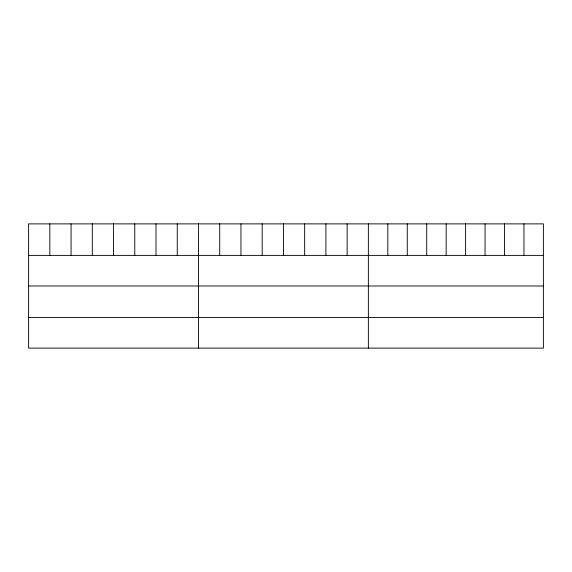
<?xml version="1.0" encoding="UTF-8"?>
<svg xmlns="http://www.w3.org/2000/svg" width="572" height="572" viewBox="0 0 572 572"><rect width="100%" height="100%" fill="white"/><g stroke="black" fill="none" stroke-linecap="round" stroke-linejoin="round"><path stroke-width="0.86" d="M543.4 255.384L543.4 348.119L28.6 348.119L28.6 223.881L543.4 223.881L543.4 255.384L28.6 255.384M28.6 285.986L543.4 285.986M28.6 317.517L543.4 317.517M523.952 223.881L523.952 255.384M504.504 223.881L504.504 255.384M485.056 223.881L485.056 255.384M465.608 223.881L465.608 255.384M446.16 223.881L446.16 255.384M426.712 223.881L426.712 255.384M407.264 223.881L407.264 255.384M387.816 223.881L387.816 255.384M368.368 223.881L368.368 348.119M347.132 223.881L347.132 255.384M325.897 223.881L325.897 255.384M304.661 223.881L304.661 255.384M283.426 223.881L283.426 255.384M262.19 223.881L262.19 255.384M240.955 223.881L240.955 255.384M219.72 223.881L219.72 255.384M198.484 223.881L198.484 348.119M177.249 223.881L177.249 255.384M156.013 223.881L156.013 255.384M134.778 223.881L134.778 255.384M113.542 223.881L113.542 255.384M92.306 223.881L92.306 255.384M71.071 223.881L71.071 255.384M49.836 223.881L49.836 255.384"/></g></svg>
